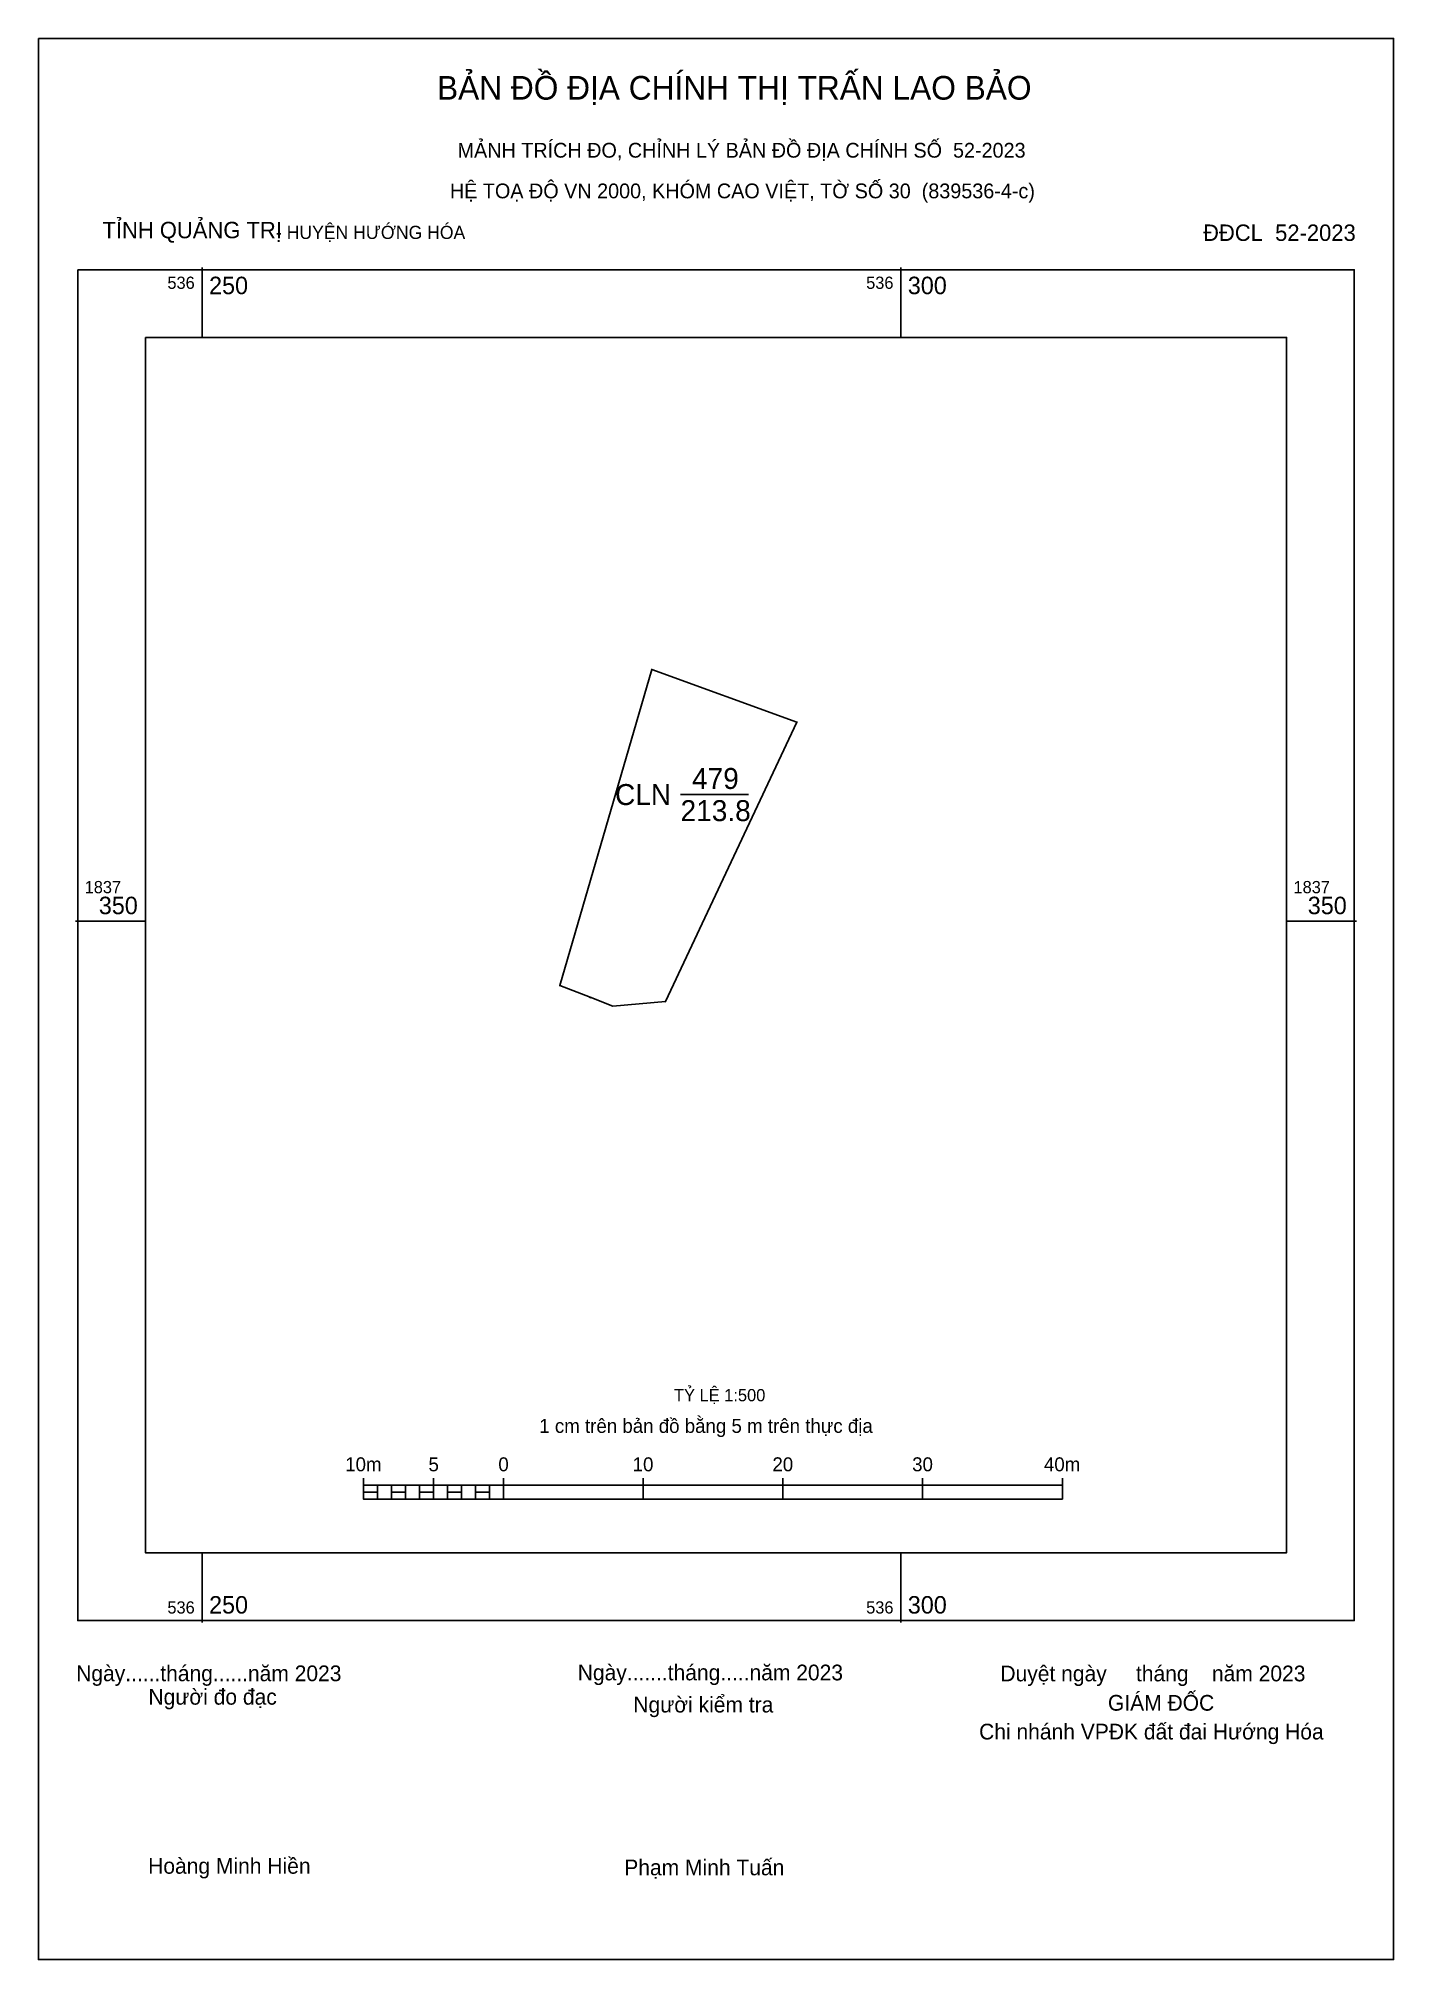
# Model space of a CAD drawing. Extents: x 536238 to 536335, y 1837276 to 1837413.
import ezdxf

# ---------------------------------------------------------------- set-up
doc = ezdxf.new("R2010")
doc.units = 0
for name, color, linetype in [('Level 1', 7, 'Continuous'), ('Level 10', 7, 'Continuous'), ('Level 13', 7, 'Continuous'), ('Level 19', 7, 'Continuous'), ('Level 27', 7, 'Continuous'), ('Level 6', 7, 'Continuous'), ('Level 62', 7, 'Continuous'), ('Level 63', 7, 'Continuous')]:
    doc.layers.add(name, color=color, linetype=linetype)

msp = doc.modelspace()

# ---------------------------------------------------------------- linework, layer by layer
at = {"layer": 'Level 1'}
msp.add_lwpolyline([(536238.29, 1837413.17), (536335.26, 1837413.17), (536335.26, 1837275.69), (536238.29, 1837275.69)], close=True, dxfattribs=at)
at = {"layer": 'Level 10'}
msp.add_lwpolyline([(536275.61, 1837345.39), (536282.18, 1837368), (536292.55, 1837364.24), (536283.16, 1837344.25), (536279.39, 1837343.91), (536277.76, 1837344.55)], close=True, dxfattribs=at)
at = {"layer": 'Level 19'}
msp.add_line((536284.24, 1837359.06), (536289.1, 1837359.06), dxfattribs=at)
at = {"layer": 'Level 27'}
for p, q in [((536282.18, 1837368), (536282.13, 1837368.02)), ((536292.55, 1837364.24), (536292.6, 1837364.22)), ((536275.61, 1837345.39), (536275.56, 1837345.4)), ((536277.76, 1837344.55), (536277.75, 1837344.5)), ((536283.16, 1837344.25), (536283.21, 1837344.23))]:
    msp.add_line(p, q, dxfattribs=at)
at = {"layer": 'Level 62'}
msp.add_lwpolyline([(536245.94, 1837391.78), (536327.6, 1837391.78), (536327.6, 1837304.8), (536245.94, 1837304.8)], close=True, dxfattribs=at)
at = {"layer": 'Level 63'}
for p, q in [((536250, 1837396.78), (536250, 1837391.78)), ((536300, 1837396.78), (536300, 1837391.78)), ((536240.94, 1837350), (536245.94, 1837350)), ((536327.6, 1837350), (536332.6, 1837350)), ((536261.56, 1837310.13), (536261.56, 1837308.63)), ((536266.56, 1837310.13), (536266.56, 1837308.63)), ((536271.56, 1837310.13), (536271.56, 1837308.63)), ((536281.56, 1837310.13), (536281.56, 1837308.63)), ((536291.56, 1837310.13), (536291.56, 1837308.63)), ((536301.56, 1837310.13), (536301.56, 1837308.63)), ((536311.56, 1837310.13), (536311.56, 1837308.63)), ((536261.56, 1837309.63), (536311.56, 1837309.63)), ((536262.56, 1837309.63), (536262.56, 1837308.63)), ((536263.56, 1837309.63), (536263.56, 1837308.63)), ((536264.56, 1837309.63), (536264.56, 1837308.63)), ((536265.56, 1837309.63), (536265.56, 1837308.63)), ((536266.56, 1837309.63), (536266.56, 1837308.63)), ((536267.56, 1837309.63), (536267.56, 1837308.63)), ((536268.56, 1837309.63), (536268.56, 1837308.63)), ((536269.56, 1837309.63), (536269.56, 1837308.63)), ((536270.56, 1837309.63), (536270.56, 1837308.63)), ((536271.56, 1837309.63), (536271.56, 1837308.63)), ((536261.56, 1837308.63), (536311.56, 1837308.63)), ((536250, 1837304.8), (536250, 1837299.8)), ((536300, 1837304.8), (536300, 1837299.8))]:
    msp.add_line(p, q, dxfattribs=at)
for points in [[(536241.1, 1837396.62), (536332.45, 1837396.62), (536332.45, 1837299.95), (536241.1, 1837299.95)], [(536261.56, 1837309.13), (536262.56, 1837309.13), (536262.56, 1837308.63), (536261.56, 1837308.63)], [(536261.56, 1837309.13), (536262.56, 1837309.13), (536262.56, 1837308.63), (536261.56, 1837308.63)], [(536263.56, 1837309.13), (536264.56, 1837309.13), (536264.56, 1837308.63), (536263.56, 1837308.63)], [(536265.56, 1837309.13), (536266.56, 1837309.13), (536266.56, 1837308.63), (536265.56, 1837308.63)], [(536267.56, 1837309.13), (536268.56, 1837309.13), (536268.56, 1837308.63), (536267.56, 1837308.63)], [(536269.56, 1837309.13), (536270.56, 1837309.13), (536270.56, 1837308.63), (536269.56, 1837308.63)]]:
    msp.add_lwpolyline(points, close=True, dxfattribs=at)

# ---------------------------------------------------------------- texts
at = {"layer": 'Level 1'}
for s, height, p in [('BẢN ĐỒ ĐỊA CHÍNH THỊ TRẤN LAO BẢO', 1.694, (536266.81, 1837408.79)), (' MẢNH TRÍCH ĐO, CHỈNH LÝ BẢN ĐỒ ĐỊA CHÍNH SỐ  52-2023', 1.058, (536267.89, 1837404.64)), ('TỈNH QUẢNG TRỊ', 1.176, (536242.87, 1837398.87)), (' - HUYỆN HƯỚNG HÓA', 0.9405, (536254.94, 1837398.82)), (' ĐĐCL  52-2023', 1.176, (536321.19, 1837398.68)), ('Ngày......tháng......năm 2023', 1.125, (536240.99, 1837295.61)), ('Ngày.......tháng.....năm 2023', 1.125, (536276.88, 1837295.67)), ('  Duyệt ngày     tháng    năm 2023', 1.125, (536306.29, 1837295.6)), ('Người đo đạc', 1.125, (536246.16, 1837293.93)), ('GIÁM ĐỐC', 1.125, (536314.82, 1837293.5)), ('Người kiểm tra', 1.125, (536280.86, 1837293.37)), ('Chi nhánh VPĐK đất đai Hướng Hóa', 1.125, (536305.6, 1837291.44)), ('Hoàng Minh Hiền', 1.125, (536246.14, 1837281.83)), ('Phạm Minh Tuấn', 1.125, (536280.21, 1837281.72))]:
    msp.add_text(s, height=height, dxfattribs=at).set_placement(p)
at = {"layer": 'Level 13'}
for s, p in [('479', (536285.06, 1837359.46)), ('CLN', (536279.55, 1837358.31)), ('213.8', (536284.24, 1837357.16))]:
    msp.add_text(s, height=1.5, dxfattribs=at).set_placement(p)
at = {"layer": 'Level 6'}
for s, height, p in [(' HỆ TOẠ ĐỘ VN 2000, KHÓM CAO VIỆT, TỜ SỐ 30  (839536-4-c)', 1.058, (536267.34, 1837401.73)), ('TỶ LỆ 1:500', 0.879, (536283.77, 1837315.64))]:
    msp.add_text(s, height=height, dxfattribs=at).set_placement(p)
at = {"layer": 'Level 63'}
for s, height, p in [('536', 0.875, (536247.52, 1837395.25)), ('250', 1.25, (536250.5, 1837394.87)), ('536', 0.875, (536297.52, 1837395.25)), ('300', 1.25, (536300.5, 1837394.87)), ('1837', 0.875, (536241.6, 1837352)), ('1837', 0.875, (536328.1, 1837352)), ('350', 1.25, (536242.61, 1837350.5)), ('350', 1.25, (536329.12, 1837350.5)), ('1 cm trên bản đồ bằng 5 m trên thực địa', 1, (536274.13, 1837313.38)), ('10m', 1, (536260.24, 1837310.63)), ('5', 1, (536266.2, 1837310.63)), ('0', 1, (536271.2, 1837310.63)), ('10', 1, (536280.81, 1837310.63)), ('20', 1, (536290.81, 1837310.63)), ('30', 1, (536300.81, 1837310.63)), ('40m', 1, (536310.24, 1837310.63)), ('536', 0.875, (536247.52, 1837300.45)), ('250', 1.25, (536250.5, 1837300.45)), ('536', 0.875, (536297.52, 1837300.45)), ('300', 1.25, (536300.5, 1837300.45))]:
    msp.add_text(s, height=height, dxfattribs=at).set_placement(p)

doc.saveas('drawing.dxf')
